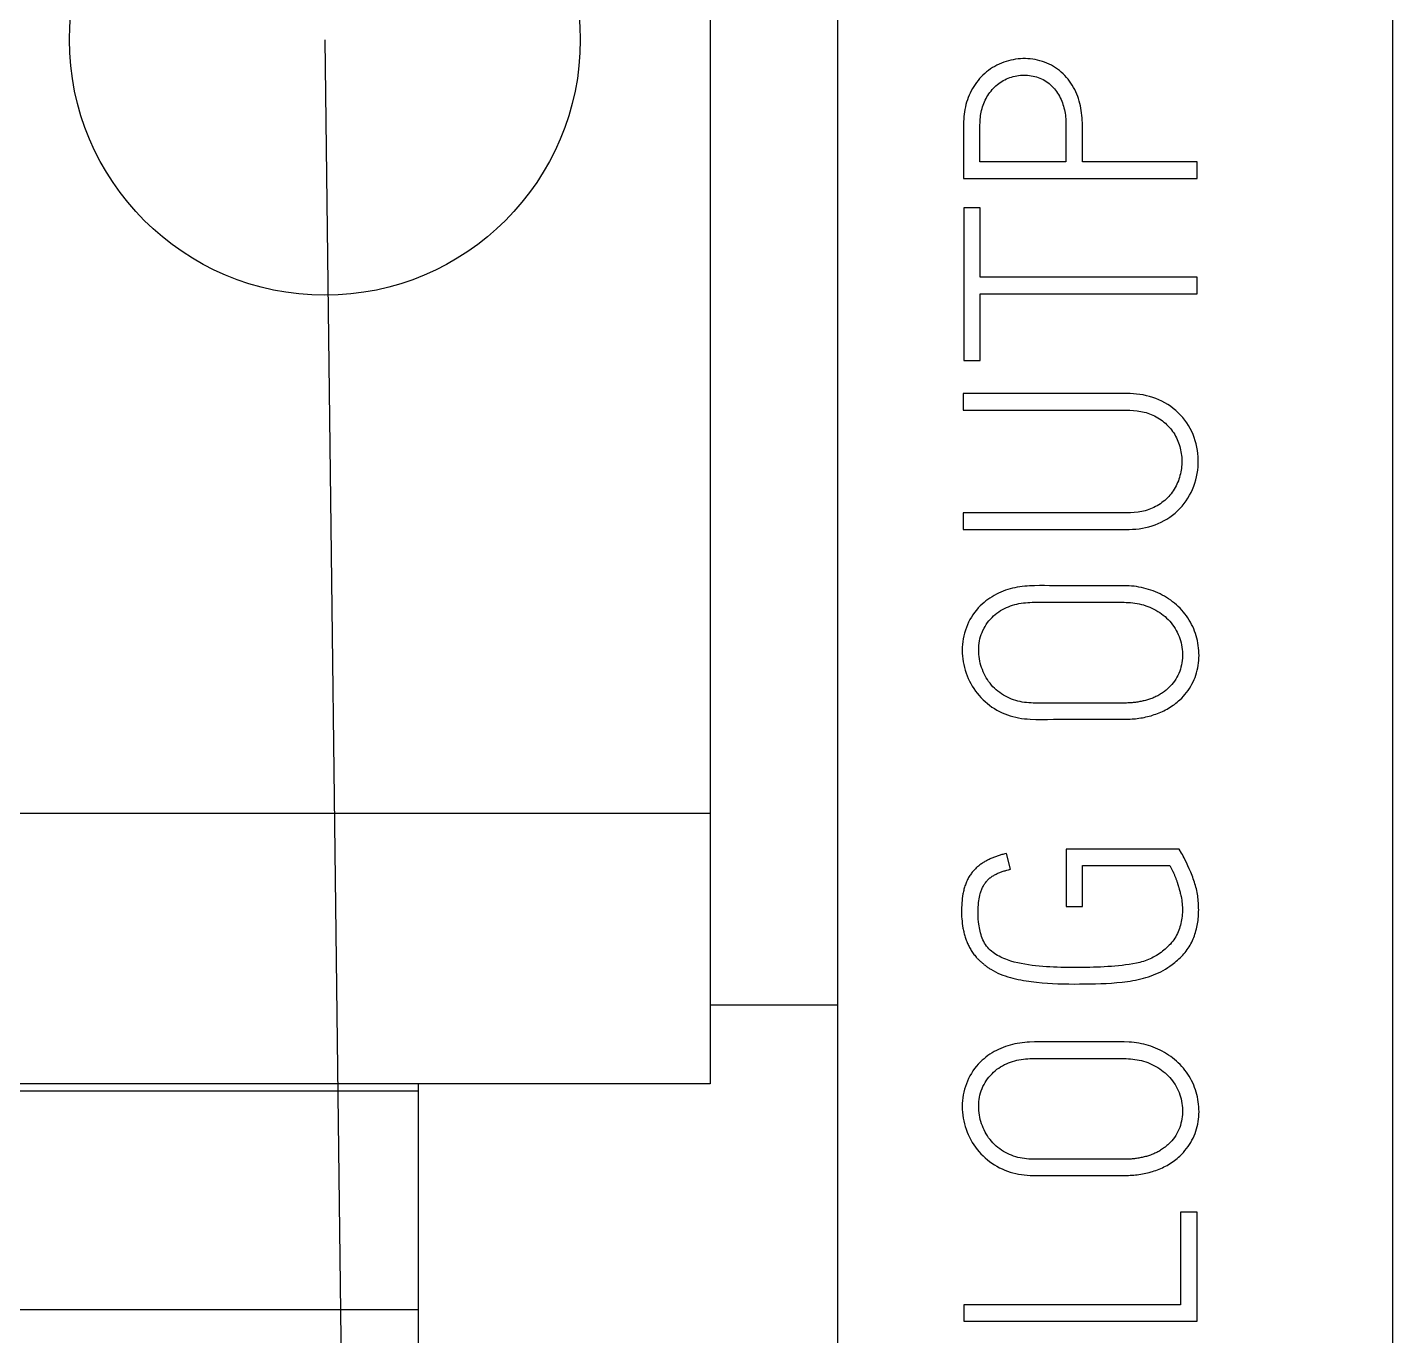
# Model space of a CAD drawing. Header units: inches. Extents: x 9000 to 22395, y 8106 to 17135.
# Drawn here: x 10475.11 to 10495.89, y 8321.06 to 8340.97 of the extents above; entities that cross this region are included whole.
import ezdxf

# ---------------------------------------------------------------- set-up
doc = ezdxf.new("R2010")
doc.units = ezdxf.units.IN
doc.header["$MEASUREMENT"] = 0
doc.layers.add('20000_FRONT_O', color=7, linetype='Continuous')
doc.layers.add('20500_FRONT_O_LABELING', color=7, linetype='Continuous')

msp = doc.modelspace()

# ---------------------------------------------------------------- linework, layer by layer
msp.add_line((10479.639, 8340.784), (10480.052, 8307.465))
at = {"layer": '20000_FRONT_O', "linetype": 'Continuous'}
for p, q in [((10495.891, 8298.787), (10495.891, 8372.755)), ((10485.504, 8355.322), (10485.504, 8324.898)), ((10487.448, 8298.104), (10487.448, 8351.649)), ((10485.504, 8329.009), (10420.45, 8329.009)), ((10487.448, 8326.094), (10485.504, 8326.094)), ((10481.061, 8324.787), (10416.006, 8324.787)), ((10485.504, 8324.898), (10420.45, 8324.898)), ((10481.061, 8324.898), (10481.061, 8293.793)), ((10481.061, 8321.455), (10416.006, 8321.455))]:
    msp.add_line(p, q, dxfattribs=at)
msp.add_circle((10479.639, 8340.784), 3.888, dxfattribs=at)
at = {"layer": '20500_FRONT_O_LABELING', "linetype": 'Continuous'}
for p, q in [((10489.61, 8338.925), (10489.61, 8339.491)), ((10491.168, 8338.925), (10491.168, 8339.483)), ((10489.359, 8339.2), (10489.359, 8338.673)), ((10490.917, 8339.254), (10490.917, 8338.925)), ((10490.917, 8338.925), (10489.61, 8338.925)), ((10492.914, 8338.925), (10491.168, 8338.925)), ((10492.914, 8338.673), (10492.914, 8338.925)), ((10489.359, 8338.673), (10492.914, 8338.673)), ((10489.364, 8338.224), (10489.364, 8335.902)), ((10489.615, 8338.224), (10489.364, 8338.224)), ((10489.615, 8337.169), (10489.615, 8338.224)), ((10492.914, 8337.169), (10489.615, 8337.169)), ((10492.914, 8336.917), (10492.914, 8337.169)), ((10489.615, 8335.902), (10489.615, 8336.917)), ((10489.615, 8336.917), (10492.914, 8336.917)), ((10489.364, 8335.902), (10489.615, 8335.902)), ((10489.354, 8335.399), (10489.354, 8335.148)), ((10491.646, 8335.399), (10489.354, 8335.399)), ((10489.354, 8333.584), (10489.354, 8333.333)), ((10491.619, 8333.584), (10489.354, 8333.584)), ((10490.736, 8332.224), (10491.735, 8332.224)), ((10491.79, 8330.69), (10490.49, 8330.69)), ((10490.816, 8330.444), (10491.79, 8330.444)), ((10490.074, 8328.161), (10490.015, 8328.402)), ((10490.922, 8328.466), (10490.922, 8327.594)), ((10492.642, 8328.466), (10490.922, 8328.466)), ((10492.677, 8328.407), (10492.642, 8328.466)), ((10491.168, 8327.594), (10491.168, 8328.22)), ((10491.168, 8328.22), (10492.499, 8328.22)), ((10490.922, 8327.594), (10491.168, 8327.594)), ((10490.736, 8325.282), (10491.735, 8325.282)), ((10491.79, 8323.748), (10490.49, 8323.748)), ((10490.816, 8323.502), (10491.79, 8323.502)), ((10492.663, 8322.945), (10492.663, 8321.534)), ((10492.914, 8322.945), (10492.663, 8322.945)), ((10492.914, 8321.283), (10492.914, 8322.945)), ((10489.364, 8321.534), (10489.364, 8321.283)), ((10492.663, 8321.534), (10489.364, 8321.534)), ((10489.364, 8321.283), (10492.914, 8321.283))]:
    msp.add_line(p, q, dxfattribs=at)
for points in [[(10491.168, 8339.483), (10491.168, 8339.521), (10491.166, 8339.558), (10491.164, 8339.595), (10491.161, 8339.633), (10491.157, 8339.67), (10491.152, 8339.707), (10491.146, 8339.743), (10491.138, 8339.78), (10491.13, 8339.816), (10491.12, 8339.852), (10491.109, 8339.888), (10491.097, 8339.923), (10491.083, 8339.958), (10491.068, 8339.992), (10491.052, 8340.026), (10491.034, 8340.059), (10491.015, 8340.091), (10490.994, 8340.123), (10490.973, 8340.153), (10490.95, 8340.183), (10490.926, 8340.211), (10490.901, 8340.238), (10490.875, 8340.265), (10490.847, 8340.29), (10490.819, 8340.314), (10490.79, 8340.336), (10490.759, 8340.358), (10490.728, 8340.378), (10490.696, 8340.396), (10490.662, 8340.413), (10490.629, 8340.428), (10490.594, 8340.442), (10490.559, 8340.455), (10490.523, 8340.465), (10490.487, 8340.475), (10490.45, 8340.482), (10490.413, 8340.488), (10490.376, 8340.493), (10490.338, 8340.496), (10490.301, 8340.497), (10490.263, 8340.497), (10490.226, 8340.496), (10490.189, 8340.492), (10490.152, 8340.488), (10490.115, 8340.481), (10490.078, 8340.473), (10490.042, 8340.464), (10490.006, 8340.453), (10489.971, 8340.441), (10489.936, 8340.428), (10489.901, 8340.413), (10489.868, 8340.396), (10489.835, 8340.379), (10489.802, 8340.36), (10489.771, 8340.34), (10489.74, 8340.318), (10489.711, 8340.295), (10489.682, 8340.271), (10489.655, 8340.246), (10489.629, 8340.22), (10489.604, 8340.192), (10489.58, 8340.163), (10489.557, 8340.134), (10489.535, 8340.103), (10489.514, 8340.072), (10489.495, 8340.04), (10489.477, 8340.007), (10489.46, 8339.973), (10489.445, 8339.939), (10489.431, 8339.904), (10489.418, 8339.869), (10489.406, 8339.833), (10489.396, 8339.797), (10489.387, 8339.761), (10489.38, 8339.724), (10489.374, 8339.688), (10489.369, 8339.651), (10489.365, 8339.614), (10489.362, 8339.576), (10489.36, 8339.539), (10489.359, 8339.501), (10489.358, 8339.426), (10489.358, 8339.351), (10489.359, 8339.275), (10489.359, 8339.2)], [(10489.61, 8339.491), (10489.611, 8339.519), (10489.612, 8339.547), (10489.614, 8339.574), (10489.616, 8339.602), (10489.619, 8339.629), (10489.624, 8339.656), (10489.629, 8339.683), (10489.634, 8339.71), (10489.641, 8339.737), (10489.649, 8339.763), (10489.658, 8339.789), (10489.668, 8339.814), (10489.678, 8339.84), (10489.69, 8339.864), (10489.703, 8339.889), (10489.716, 8339.913), (10489.731, 8339.936), (10489.746, 8339.959), (10489.762, 8339.982), (10489.778, 8340.004), (10489.796, 8340.025), (10489.814, 8340.045), (10489.833, 8340.064), (10489.853, 8340.083), (10489.874, 8340.101), (10489.896, 8340.118), (10489.918, 8340.134), (10489.941, 8340.149), (10489.964, 8340.163), (10489.989, 8340.175), (10490.013, 8340.187), (10490.039, 8340.198), (10490.064, 8340.208), (10490.09, 8340.216), (10490.117, 8340.224), (10490.144, 8340.23), (10490.171, 8340.235), (10490.198, 8340.24), (10490.225, 8340.243), (10490.253, 8340.245), (10490.28, 8340.246), (10490.308, 8340.245), (10490.335, 8340.244), (10490.363, 8340.241), (10490.39, 8340.237), (10490.417, 8340.232), (10490.444, 8340.226), (10490.47, 8340.219), (10490.496, 8340.21), (10490.522, 8340.2), (10490.547, 8340.189), (10490.572, 8340.177), (10490.596, 8340.164), (10490.619, 8340.149), (10490.642, 8340.133), (10490.663, 8340.116), (10490.684, 8340.098), (10490.704, 8340.079), (10490.723, 8340.06), (10490.742, 8340.039), (10490.759, 8340.018), (10490.776, 8339.995), (10490.791, 8339.973), (10490.805, 8339.949), (10490.819, 8339.925), (10490.832, 8339.901), (10490.843, 8339.876), (10490.854, 8339.851), (10490.864, 8339.825), (10490.873, 8339.799), (10490.881, 8339.773), (10490.888, 8339.746), (10490.895, 8339.719), (10490.9, 8339.692), (10490.905, 8339.665), (10490.909, 8339.638), (10490.912, 8339.61), (10490.914, 8339.583), (10490.916, 8339.556), (10490.917, 8339.528), (10490.918, 8339.473), (10490.918, 8339.418)], [(10490.918, 8339.418), (10490.917, 8339.309), (10490.917, 8339.254)], [(10489.354, 8333.333), (10491.678, 8333.333), (10491.779, 8333.333), (10491.88, 8333.333), (10491.93, 8333.335), (10491.98, 8333.338), (10492.031, 8333.343), (10492.081, 8333.351), (10492.13, 8333.36), (10492.179, 8333.372), (10492.228, 8333.387), (10492.275, 8333.403), (10492.322, 8333.422), (10492.368, 8333.443), (10492.413, 8333.466), (10492.456, 8333.491), (10492.498, 8333.519), (10492.539, 8333.549), (10492.578, 8333.58), (10492.616, 8333.614), (10492.651, 8333.65), (10492.685, 8333.687), (10492.717, 8333.726), (10492.747, 8333.766), (10492.774, 8333.808), (10492.8, 8333.852), (10492.824, 8333.896), (10492.845, 8333.942), (10492.864, 8333.989), (10492.881, 8334.036), (10492.895, 8334.085), (10492.907, 8334.134), (10492.917, 8334.184), (10492.925, 8334.234), (10492.93, 8334.284), (10492.933, 8334.335), (10492.933, 8334.385), (10492.931, 8334.435), (10492.927, 8334.486), (10492.92, 8334.536), (10492.911, 8334.585), (10492.9, 8334.634), (10492.886, 8334.683), (10492.871, 8334.731), (10492.852, 8334.778), (10492.832, 8334.824), (10492.809, 8334.868), (10492.784, 8334.912), (10492.757, 8334.954), (10492.728, 8334.995), (10492.696, 8335.035), (10492.662, 8335.073), (10492.627, 8335.109), (10492.59, 8335.143), (10492.551, 8335.175), (10492.51, 8335.206), (10492.468, 8335.234), (10492.425, 8335.26), (10492.38, 8335.284), (10492.334, 8335.305), (10492.288, 8335.324), (10492.24, 8335.341), (10492.192, 8335.356), (10492.143, 8335.368), (10492.094, 8335.379), (10492.044, 8335.387), (10491.994, 8335.393), (10491.945, 8335.397), (10491.895, 8335.399), (10491.845, 8335.4), (10491.646, 8335.399)], [(10489.354, 8335.148), (10491.608, 8335.148), (10491.72, 8335.148), (10491.833, 8335.147), (10491.89, 8335.146), (10491.946, 8335.143), (10492.001, 8335.138), (10492.029, 8335.134), (10492.057, 8335.129), (10492.084, 8335.124), (10492.111, 8335.118), (10492.138, 8335.111), (10492.165, 8335.102), (10492.191, 8335.093), (10492.217, 8335.083), (10492.243, 8335.071), (10492.268, 8335.059), (10492.293, 8335.046), (10492.318, 8335.032), (10492.341, 8335.017), (10492.365, 8335.001), (10492.387, 8334.985), (10492.409, 8334.967), (10492.431, 8334.949), (10492.451, 8334.93), (10492.471, 8334.91), (10492.49, 8334.89), (10492.508, 8334.869), (10492.526, 8334.847), (10492.542, 8334.824), (10492.558, 8334.801), (10492.573, 8334.777), (10492.587, 8334.753), (10492.599, 8334.728), (10492.611, 8334.702), (10492.622, 8334.677), (10492.633, 8334.65), (10492.642, 8334.623), (10492.65, 8334.596), (10492.657, 8334.569), (10492.664, 8334.542), (10492.669, 8334.514), (10492.674, 8334.486), (10492.677, 8334.458), (10492.68, 8334.43), (10492.681, 8334.402), (10492.682, 8334.374), (10492.682, 8334.346), (10492.681, 8334.318), (10492.679, 8334.29), (10492.676, 8334.262), (10492.672, 8334.234), (10492.667, 8334.207), (10492.661, 8334.179), (10492.654, 8334.152), (10492.647, 8334.125), (10492.638, 8334.098), (10492.629, 8334.072), (10492.618, 8334.046), (10492.607, 8334.02), (10492.594, 8333.995), (10492.581, 8333.97), (10492.567, 8333.945), (10492.552, 8333.922), (10492.536, 8333.898), (10492.519, 8333.876), (10492.501, 8333.854), (10492.482, 8333.833), (10492.463, 8333.813), (10492.442, 8333.794), (10492.421, 8333.775), (10492.4, 8333.757), (10492.378, 8333.74), (10492.355, 8333.724), (10492.331, 8333.709), (10492.307, 8333.694), (10492.282, 8333.68), (10492.257, 8333.668), (10492.232, 8333.656), (10492.206, 8333.645), (10492.179, 8333.635), (10492.152, 8333.626), (10492.125, 8333.618), (10492.098, 8333.611), (10492.071, 8333.605), (10492.043, 8333.6), (10492.015, 8333.596), (10491.959, 8333.59), (10491.903, 8333.587), (10491.846, 8333.585), (10491.733, 8333.584), (10491.619, 8333.584)], [(10491.576, 8332.476), (10490.743, 8332.476), (10490.667, 8332.476), (10490.592, 8332.477), (10490.516, 8332.477), (10490.44, 8332.476), (10490.365, 8332.474), (10490.327, 8332.471), (10490.29, 8332.468), (10490.252, 8332.464), (10490.215, 8332.459), (10490.178, 8332.453), (10490.141, 8332.446), (10490.105, 8332.438), (10490.069, 8332.428), (10490.033, 8332.417), (10489.997, 8332.406), (10489.962, 8332.392), (10489.927, 8332.378), (10489.893, 8332.363), (10489.859, 8332.346), (10489.826, 8332.328), (10489.793, 8332.309), (10489.762, 8332.289), (10489.731, 8332.268), (10489.701, 8332.245), (10489.671, 8332.221), (10489.643, 8332.196), (10489.615, 8332.17)], [(10492.652, 8330.74), (10492.68, 8330.767), (10492.706, 8330.795), (10492.73, 8330.823), (10492.754, 8330.853), (10492.776, 8330.883), (10492.798, 8330.914), (10492.817, 8330.946), (10492.836, 8330.979), (10492.853, 8331.013), (10492.869, 8331.047), (10492.883, 8331.081), (10492.896, 8331.117), (10492.907, 8331.153), (10492.917, 8331.189), (10492.925, 8331.226), (10492.932, 8331.263), (10492.937, 8331.301), (10492.941, 8331.339), (10492.943, 8331.377), (10492.944, 8331.414), (10492.943, 8331.452), (10492.941, 8331.49), (10492.938, 8331.528), (10492.933, 8331.565), (10492.927, 8331.602), (10492.919, 8331.64), (10492.911, 8331.676), (10492.901, 8331.713), (10492.889, 8331.749), (10492.877, 8331.784), (10492.863, 8331.82), (10492.848, 8331.854), (10492.831, 8331.888), (10492.814, 8331.921), (10492.794, 8331.954), (10492.774, 8331.986), (10492.752, 8332.017), (10492.73, 8332.047), (10492.706, 8332.076), (10492.681, 8332.105), (10492.655, 8332.132), (10492.628, 8332.159), (10492.6, 8332.184), (10492.572, 8332.209), (10492.542, 8332.232), (10492.512, 8332.255), (10492.481, 8332.276), (10492.449, 8332.297), (10492.416, 8332.316), (10492.383, 8332.334), (10492.35, 8332.351), (10492.316, 8332.367), (10492.281, 8332.382), (10492.246, 8332.396), (10492.211, 8332.409), (10492.175, 8332.421), (10492.139, 8332.431), (10492.103, 8332.441), (10492.066, 8332.449), (10492.029, 8332.456), (10491.991, 8332.462), (10491.954, 8332.467), (10491.916, 8332.471), (10491.878, 8332.473), (10491.803, 8332.476), (10491.727, 8332.476), (10491.651, 8332.476), (10491.576, 8332.476)], [(10489.615, 8332.17), (10489.584, 8332.138), (10489.555, 8332.105), (10489.528, 8332.07), (10489.502, 8332.035), (10489.479, 8331.998), (10489.457, 8331.96), (10489.437, 8331.921), (10489.419, 8331.881), (10489.403, 8331.84), (10489.388, 8331.798), (10489.376, 8331.756), (10489.365, 8331.714), (10489.356, 8331.67), (10489.349, 8331.627), (10489.344, 8331.583), (10489.341, 8331.539), (10489.34, 8331.495), (10489.341, 8331.45), (10489.344, 8331.406), (10489.348, 8331.362), (10489.355, 8331.318), (10489.363, 8331.275), (10489.374, 8331.232), (10489.386, 8331.189), (10489.399, 8331.147), (10489.415, 8331.105), (10489.432, 8331.065), (10489.45, 8331.025), (10489.471, 8330.986), (10489.492, 8330.948), (10489.516, 8330.91), (10489.541, 8330.874), (10489.567, 8330.839), (10489.595, 8330.806), (10489.625, 8330.773), (10489.656, 8330.742), (10489.688, 8330.712), (10489.722, 8330.683), (10489.756, 8330.656), (10489.792, 8330.63), (10489.829, 8330.606), (10489.867, 8330.583), (10489.906, 8330.563), (10489.946, 8330.543), (10489.986, 8330.526), (10490.027, 8330.51), (10490.069, 8330.496), (10490.111, 8330.484), (10490.154, 8330.474), (10490.197, 8330.465), (10490.241, 8330.457), (10490.285, 8330.452), (10490.329, 8330.448), (10490.373, 8330.445), (10490.461, 8330.442), (10490.55, 8330.442), (10490.639, 8330.442), (10490.727, 8330.443), (10490.816, 8330.444)], [(10489.793, 8331.992), (10489.817, 8332.016), (10489.842, 8332.039), (10489.868, 8332.059), (10489.895, 8332.079), (10489.923, 8332.097), (10489.952, 8332.114), (10489.981, 8332.13), (10490.012, 8332.144), (10490.042, 8332.157), (10490.074, 8332.169), (10490.106, 8332.18), (10490.138, 8332.189), (10490.17, 8332.197), (10490.203, 8332.204), (10490.237, 8332.21), (10490.27, 8332.214), (10490.303, 8332.218), (10490.336, 8332.221), (10490.369, 8332.223), (10490.403, 8332.225), (10490.469, 8332.226), (10490.536, 8332.226)], [(10490.536, 8332.226), (10490.669, 8332.225), (10490.736, 8332.224)], [(10491.735, 8332.224), (10491.802, 8332.224), (10491.835, 8332.223), (10491.868, 8332.222), (10491.901, 8332.219), (10491.934, 8332.216), (10491.968, 8332.212), (10492.001, 8332.206), (10492.034, 8332.2), (10492.067, 8332.192), (10492.1, 8332.183), (10492.132, 8332.172), (10492.164, 8332.161), (10492.196, 8332.148), (10492.227, 8332.134), (10492.257, 8332.119), (10492.287, 8332.103), (10492.316, 8332.086), (10492.345, 8332.068), (10492.373, 8332.048), (10492.4, 8332.028), (10492.426, 8332.006), (10492.451, 8331.984), (10492.476, 8331.96), (10492.499, 8331.936), (10492.521, 8331.91), (10492.542, 8331.883), (10492.562, 8331.855), (10492.58, 8331.827), (10492.597, 8331.797), (10492.613, 8331.767), (10492.627, 8331.736), (10492.64, 8331.705), (10492.651, 8331.673), (10492.661, 8331.641), (10492.67, 8331.608), (10492.677, 8331.575), (10492.683, 8331.542), (10492.687, 8331.508), (10492.69, 8331.474), (10492.692, 8331.44), (10492.692, 8331.406), (10492.691, 8331.372), (10492.688, 8331.338), (10492.683, 8331.304), (10492.677, 8331.271), (10492.669, 8331.238), (10492.66, 8331.206), (10492.649, 8331.174), (10492.636, 8331.142), (10492.622, 8331.112), (10492.606, 8331.082), (10492.589, 8331.053), (10492.57, 8331.025), (10492.55, 8330.997), (10492.528, 8330.971), (10492.505, 8330.946), (10492.481, 8330.922)], [(10490.49, 8330.69), (10490.421, 8330.691), (10490.387, 8330.692), (10490.353, 8330.694), (10490.319, 8330.697), (10490.285, 8330.701), (10490.252, 8330.706), (10490.219, 8330.712), (10490.186, 8330.72), (10490.153, 8330.729), (10490.121, 8330.739), (10490.089, 8330.751), (10490.058, 8330.764), (10490.027, 8330.778), (10489.997, 8330.794), (10489.967, 8330.811), (10489.938, 8330.829), (10489.91, 8330.849), (10489.883, 8330.87), (10489.857, 8330.892), (10489.832, 8330.915), (10489.807, 8330.939), (10489.785, 8330.965), (10489.763, 8330.991), (10489.742, 8331.019), (10489.723, 8331.047), (10489.705, 8331.076), (10489.688, 8331.105), (10489.673, 8331.136), (10489.659, 8331.167), (10489.646, 8331.199), (10489.635, 8331.231), (10489.624, 8331.263), (10489.615, 8331.296), (10489.608, 8331.329), (10489.602, 8331.363), (10489.597, 8331.397), (10489.593, 8331.43), (10489.591, 8331.464), (10489.591, 8331.499), (10489.592, 8331.533), (10489.594, 8331.567), (10489.598, 8331.601), (10489.603, 8331.635), (10489.61, 8331.668), (10489.619, 8331.701), (10489.63, 8331.734), (10489.642, 8331.766), (10489.655, 8331.797), (10489.671, 8331.828), (10489.688, 8331.857), (10489.706, 8331.886), (10489.726, 8331.914), (10489.747, 8331.941), (10489.769, 8331.967), (10489.793, 8331.992)], [(10492.481, 8330.922), (10492.468, 8330.91), (10492.455, 8330.899), (10492.442, 8330.888), (10492.429, 8330.877), (10492.416, 8330.867), (10492.402, 8330.857), (10492.388, 8330.847), (10492.374, 8330.838), (10492.359, 8330.829), (10492.345, 8330.82), (10492.33, 8330.811), (10492.315, 8330.803), (10492.3, 8330.796), (10492.285, 8330.788), (10492.27, 8330.781), (10492.254, 8330.774), (10492.239, 8330.767), (10492.223, 8330.761), (10492.207, 8330.755), (10492.191, 8330.75), (10492.175, 8330.744), (10492.159, 8330.739), (10492.143, 8330.735), (10492.127, 8330.73), (10492.11, 8330.726), (10492.094, 8330.722), (10492.077, 8330.718), (10492.061, 8330.715), (10492.044, 8330.712), (10492.027, 8330.709), (10492.011, 8330.706), (10491.994, 8330.704), (10491.977, 8330.701), (10491.96, 8330.699), (10491.943, 8330.698), (10491.926, 8330.696), (10491.909, 8330.695), (10491.892, 8330.693), (10491.875, 8330.692), (10491.858, 8330.692), (10491.841, 8330.691), (10491.824, 8330.691), (10491.807, 8330.69), (10491.79, 8330.69)], [(10491.79, 8330.444), (10491.817, 8330.444), (10491.844, 8330.445), (10491.87, 8330.446), (10491.897, 8330.447), (10491.924, 8330.449), (10491.95, 8330.451), (10491.977, 8330.453), (10492.004, 8330.457), (10492.03, 8330.46), (10492.057, 8330.464), (10492.083, 8330.468), (10492.109, 8330.473), (10492.135, 8330.479), (10492.161, 8330.485), (10492.187, 8330.491), (10492.213, 8330.498), (10492.238, 8330.506), (10492.263, 8330.514), (10492.288, 8330.522), (10492.313, 8330.531), (10492.338, 8330.541), (10492.362, 8330.551), (10492.386, 8330.562), (10492.41, 8330.574), (10492.434, 8330.586), (10492.458, 8330.599), (10492.481, 8330.612), (10492.504, 8330.626), (10492.526, 8330.641), (10492.548, 8330.656), (10492.57, 8330.671), (10492.591, 8330.688), (10492.612, 8330.705), (10492.633, 8330.722), (10492.652, 8330.74)], [(10490.015, 8328.402), (10489.986, 8328.395), (10489.957, 8328.388), (10489.943, 8328.384), (10489.929, 8328.38), (10489.915, 8328.376), (10489.901, 8328.371), (10489.886, 8328.367), (10489.872, 8328.362), (10489.859, 8328.357), (10489.845, 8328.352), (10489.831, 8328.347), (10489.817, 8328.342), (10489.803, 8328.336), (10489.79, 8328.331), (10489.776, 8328.325), (10489.763, 8328.319), (10489.749, 8328.312), (10489.736, 8328.306), (10489.723, 8328.299), (10489.71, 8328.292), (10489.697, 8328.285), (10489.684, 8328.278), (10489.671, 8328.27), (10489.658, 8328.262), (10489.646, 8328.254), (10489.633, 8328.246), (10489.621, 8328.237), (10489.609, 8328.228), (10489.597, 8328.219), (10489.586, 8328.21), (10489.574, 8328.2), (10489.563, 8328.191), (10489.552, 8328.181), (10489.542, 8328.17), (10489.531, 8328.16), (10489.521, 8328.149), (10489.511, 8328.138), (10489.501, 8328.127), (10489.492, 8328.115), (10489.483, 8328.104), (10489.474, 8328.092), (10489.465, 8328.079)], [(10492.534, 8326.711), (10492.556, 8326.728), (10492.577, 8326.745), (10492.598, 8326.762), (10492.618, 8326.78), (10492.638, 8326.798), (10492.658, 8326.816), (10492.677, 8326.836), (10492.695, 8326.855), (10492.713, 8326.875), (10492.731, 8326.896), (10492.747, 8326.917), (10492.763, 8326.938), (10492.779, 8326.96), (10492.793, 8326.982), (10492.807, 8327.005), (10492.82, 8327.028), (10492.832, 8327.052), (10492.843, 8327.076), (10492.854, 8327.101), (10492.864, 8327.125), (10492.873, 8327.15), (10492.882, 8327.176), (10492.89, 8327.201), (10492.897, 8327.227), (10492.904, 8327.253), (10492.91, 8327.279), (10492.916, 8327.305), (10492.921, 8327.331), (10492.925, 8327.358), (10492.929, 8327.384), (10492.932, 8327.411), (10492.934, 8327.437), (10492.936, 8327.464), (10492.938, 8327.491), (10492.938, 8327.517), (10492.939, 8327.544), (10492.938, 8327.571), (10492.937, 8327.598), (10492.936, 8327.624), (10492.935, 8327.651), (10492.932, 8327.677), (10492.93, 8327.704), (10492.926, 8327.731), (10492.923, 8327.757), (10492.919, 8327.783), (10492.914, 8327.81), (10492.908, 8327.836), (10492.903, 8327.862), (10492.896, 8327.888), (10492.889, 8327.914), (10492.882, 8327.94), (10492.874, 8327.965), (10492.865, 8327.991), (10492.856, 8328.016), (10492.847, 8328.041), (10492.837, 8328.066), (10492.817, 8328.116), (10492.795, 8328.166), (10492.774, 8328.215), (10492.751, 8328.264), (10492.728, 8328.312), (10492.716, 8328.336), (10492.703, 8328.36), (10492.69, 8328.384), (10492.677, 8328.407)], [(10489.613, 8327.791), (10489.617, 8327.805), (10489.622, 8327.819), (10489.627, 8327.832), (10489.632, 8327.845), (10489.638, 8327.859), (10489.643, 8327.872), (10489.65, 8327.884), (10489.656, 8327.897), (10489.663, 8327.909), (10489.67, 8327.922), (10489.678, 8327.934), (10489.686, 8327.945), (10489.694, 8327.957), (10489.703, 8327.968), (10489.712, 8327.979), (10489.721, 8327.989), (10489.726, 8327.995), (10489.731, 8328), (10489.736, 8328.005), (10489.741, 8328.01), (10489.746, 8328.015), (10489.751, 8328.019), (10489.756, 8328.024), (10489.762, 8328.029), (10489.767, 8328.033), (10489.773, 8328.037), (10489.779, 8328.042), (10489.784, 8328.046), (10489.796, 8328.054), (10489.808, 8328.062), (10489.82, 8328.069), (10489.833, 8328.076), (10489.845, 8328.083), (10489.858, 8328.089), (10489.87, 8328.095), (10489.883, 8328.101), (10489.896, 8328.107), (10489.91, 8328.112), (10489.923, 8328.117), (10489.936, 8328.122), (10489.95, 8328.127), (10489.964, 8328.131), (10489.977, 8328.135), (10489.991, 8328.139), (10490.005, 8328.143), (10490.019, 8328.147), (10490.046, 8328.154), (10490.074, 8328.161)], [(10492.499, 8328.22), (10492.505, 8328.21), (10492.51, 8328.2), (10492.515, 8328.19), (10492.52, 8328.18), (10492.525, 8328.17), (10492.53, 8328.16), (10492.535, 8328.15), (10492.54, 8328.14), (10492.545, 8328.13)], [(10492.545, 8328.13), (10492.554, 8328.109), (10492.559, 8328.099), (10492.563, 8328.089), (10492.568, 8328.079), (10492.572, 8328.068), (10492.576, 8328.058), (10492.581, 8328.047), (10492.585, 8328.037), (10492.589, 8328.026), (10492.592, 8328.016), (10492.596, 8328.005), (10492.6, 8327.995), (10492.604, 8327.984), (10492.607, 8327.973), (10492.611, 8327.963), (10492.614, 8327.952), (10492.618, 8327.941)], [(10489.465, 8328.079), (10489.455, 8328.065), (10489.446, 8328.05), (10489.437, 8328.035), (10489.428, 8328.019), (10489.42, 8328.004), (10489.413, 8327.988), (10489.406, 8327.972), (10489.399, 8327.956), (10489.392, 8327.94), (10489.387, 8327.923), (10489.381, 8327.907), (10489.376, 8327.89), (10489.371, 8327.874), (10489.366, 8327.857), (10489.362, 8327.84), (10489.358, 8327.823), (10489.355, 8327.805), (10489.351, 8327.788), (10489.346, 8327.754), (10489.341, 8327.719), (10489.337, 8327.684), (10489.334, 8327.65), (10489.332, 8327.615), (10489.33, 8327.58), (10489.329, 8327.545), (10489.329, 8327.51), (10489.33, 8327.475), (10489.331, 8327.44), (10489.334, 8327.405), (10489.337, 8327.37), (10489.34, 8327.335), (10489.345, 8327.3), (10489.351, 8327.266), (10489.355, 8327.248), (10489.358, 8327.231), (10489.362, 8327.214), (10489.366, 8327.197), (10489.37, 8327.18), (10489.375, 8327.163), (10489.38, 8327.146), (10489.385, 8327.129), (10489.39, 8327.113), (10489.396, 8327.096), (10489.402, 8327.08), (10489.408, 8327.064), (10489.415, 8327.048), (10489.422, 8327.032), (10489.429, 8327.016), (10489.436, 8327), (10489.444, 8326.984), (10489.452, 8326.969), (10489.461, 8326.954), (10489.469, 8326.939), (10489.478, 8326.924), (10489.488, 8326.909), (10489.498, 8326.894), (10489.508, 8326.88), (10489.518, 8326.866), (10489.529, 8326.852), (10489.54, 8326.838), (10489.551, 8326.825)], [(10492.618, 8327.941), (10492.62, 8327.933), (10492.623, 8327.925), (10492.626, 8327.917), (10492.628, 8327.909), (10492.63, 8327.901), (10492.633, 8327.893), (10492.635, 8327.885), (10492.638, 8327.877), (10492.64, 8327.869), (10492.642, 8327.861), (10492.646, 8327.845), (10492.651, 8327.829), (10492.655, 8327.812), (10492.659, 8327.796), (10492.662, 8327.78), (10492.666, 8327.763), (10492.67, 8327.747)], [(10492.67, 8327.747), (10492.675, 8327.72), (10492.68, 8327.693), (10492.683, 8327.665), (10492.687, 8327.638), (10492.689, 8327.611), (10492.69, 8327.583), (10492.691, 8327.556), (10492.691, 8327.528), (10492.69, 8327.501), (10492.689, 8327.473), (10492.686, 8327.446), (10492.683, 8327.419), (10492.679, 8327.392), (10492.674, 8327.365), (10492.668, 8327.338), (10492.661, 8327.312), (10492.654, 8327.286), (10492.645, 8327.26), (10492.636, 8327.234), (10492.626, 8327.208), (10492.614, 8327.183), (10492.602, 8327.158), (10492.589, 8327.134), (10492.575, 8327.111), (10492.559, 8327.088), (10492.543, 8327.066), (10492.526, 8327.045), (10492.509, 8327.024), (10492.49, 8327.004), (10492.471, 8326.984), (10492.451, 8326.966), (10492.43, 8326.947), (10492.409, 8326.93), (10492.387, 8326.913), (10492.365, 8326.896), (10492.343, 8326.881), (10492.32, 8326.865), (10492.296, 8326.851), (10492.248, 8326.823), (10492.224, 8326.81), (10492.2, 8326.798), (10492.175, 8326.787), (10492.149, 8326.776), (10492.123, 8326.767), (10492.097, 8326.759), (10492.07, 8326.751), (10492.044, 8326.744), (10491.99, 8326.732), (10491.936, 8326.722), (10491.882, 8326.713), (10491.827, 8326.705), (10491.773, 8326.699), (10491.718, 8326.693), (10491.664, 8326.688), (10491.609, 8326.683), (10491.554, 8326.68), (10491.5, 8326.676), (10491.445, 8326.674), (10491.39, 8326.672), (10491.335, 8326.67), (10491.28, 8326.669), (10491.225, 8326.668), (10491.17, 8326.667), (10491.115, 8326.667), (10491.06, 8326.667), (10491.005, 8326.667), (10490.95, 8326.667), (10490.895, 8326.668), (10490.84, 8326.669), (10490.785, 8326.671), (10490.73, 8326.673), (10490.675, 8326.676), (10490.621, 8326.679), (10490.566, 8326.683), (10490.511, 8326.688), (10490.457, 8326.693), (10490.402, 8326.699), (10490.347, 8326.707), (10490.293, 8326.715), (10490.239, 8326.725), (10490.185, 8326.736), (10490.131, 8326.749), (10490.079, 8326.764), (10490.027, 8326.782), (10490.001, 8326.792), (10489.975, 8326.802), (10489.95, 8326.813), (10489.925, 8326.825), (10489.9, 8326.837), (10489.876, 8326.851), (10489.853, 8326.865), (10489.83, 8326.88), (10489.808, 8326.897), (10489.786, 8326.914), (10489.766, 8326.932), (10489.746, 8326.951), (10489.728, 8326.972), (10489.71, 8326.993), (10489.695, 8327.016), (10489.68, 8327.039), (10489.667, 8327.063), (10489.655, 8327.088), (10489.645, 8327.113), (10489.635, 8327.139), (10489.627, 8327.165), (10489.619, 8327.192), (10489.612, 8327.219), (10489.606, 8327.245), (10489.601, 8327.272), (10489.597, 8327.3), (10489.589, 8327.354), (10489.584, 8327.409), (10489.582, 8327.464), (10489.581, 8327.519), (10489.582, 8327.574), (10489.585, 8327.629), (10489.587, 8327.656), (10489.59, 8327.683), (10489.595, 8327.711), (10489.6, 8327.738), (10489.606, 8327.764), (10489.613, 8327.791)], [(10489.551, 8326.825), (10489.56, 8326.815), (10489.569, 8326.806), (10489.578, 8326.796), (10489.588, 8326.787), (10489.597, 8326.778), (10489.607, 8326.768), (10489.616, 8326.759), (10489.626, 8326.751), (10489.636, 8326.742), (10489.646, 8326.733), (10489.656, 8326.725), (10489.666, 8326.716), (10489.676, 8326.708), (10489.687, 8326.7), (10489.697, 8326.692), (10489.708, 8326.684), (10489.718, 8326.677), (10489.729, 8326.669), (10489.74, 8326.662), (10489.751, 8326.654), (10489.762, 8326.647), (10489.773, 8326.64)], [(10489.773, 8326.64), (10489.809, 8326.619), (10489.845, 8326.6), (10489.882, 8326.582), (10489.919, 8326.566), (10489.957, 8326.552), (10489.995, 8326.538), (10490.033, 8326.526), (10490.072, 8326.515), (10490.111, 8326.504), (10490.151, 8326.494), (10490.19, 8326.486), (10490.23, 8326.477), (10490.27, 8326.47), (10490.311, 8326.463), (10490.351, 8326.457), (10490.391, 8326.451), (10490.472, 8326.441), (10490.554, 8326.434), (10490.635, 8326.427), (10490.716, 8326.423), (10490.797, 8326.419), (10490.879, 8326.417), (10490.96, 8326.416), (10491.042, 8326.415), (10491.123, 8326.416), (10491.205, 8326.416), (10491.286, 8326.417), (10491.368, 8326.419), (10491.449, 8326.421), (10491.531, 8326.425), (10491.612, 8326.43), (10491.694, 8326.436), (10491.775, 8326.444), (10491.815, 8326.449), (10491.856, 8326.454), (10491.896, 8326.46), (10491.936, 8326.467), (10491.977, 8326.475), (10492.017, 8326.483), (10492.056, 8326.492), (10492.096, 8326.503), (10492.135, 8326.514), (10492.174, 8326.526), (10492.213, 8326.539), (10492.251, 8326.554), (10492.288, 8326.569), (10492.325, 8326.585), (10492.362, 8326.603), (10492.398, 8326.622), (10492.433, 8326.643), (10492.467, 8326.664), (10492.501, 8326.687), (10492.534, 8326.711)], [(10491.576, 8325.533), (10490.743, 8325.533), (10490.667, 8325.534), (10490.592, 8325.534), (10490.516, 8325.535), (10490.44, 8325.534), (10490.365, 8325.531), (10490.327, 8325.529), (10490.29, 8325.526), (10490.252, 8325.522), (10490.215, 8325.517), (10490.178, 8325.511), (10490.141, 8325.504), (10490.105, 8325.496), (10490.069, 8325.486), (10490.033, 8325.475), (10489.997, 8325.463), (10489.962, 8325.45), (10489.927, 8325.436), (10489.893, 8325.421), (10489.859, 8325.404), (10489.826, 8325.386), (10489.793, 8325.367), (10489.762, 8325.347), (10489.731, 8325.325), (10489.701, 8325.303), (10489.671, 8325.279), (10489.643, 8325.254), (10489.615, 8325.228)], [(10492.652, 8323.798), (10492.68, 8323.825), (10492.706, 8323.852), (10492.73, 8323.881), (10492.754, 8323.91), (10492.776, 8323.941), (10492.798, 8323.972), (10492.817, 8324.004), (10492.836, 8324.037), (10492.853, 8324.07), (10492.869, 8324.104), (10492.883, 8324.139), (10492.896, 8324.175), (10492.907, 8324.21), (10492.917, 8324.247), (10492.925, 8324.284), (10492.932, 8324.321), (10492.937, 8324.359), (10492.941, 8324.396), (10492.943, 8324.434), (10492.944, 8324.472), (10492.943, 8324.51), (10492.941, 8324.548), (10492.938, 8324.585), (10492.933, 8324.623), (10492.927, 8324.66), (10492.919, 8324.697), (10492.911, 8324.734), (10492.901, 8324.77), (10492.889, 8324.807), (10492.877, 8324.842), (10492.863, 8324.877), (10492.848, 8324.912), (10492.831, 8324.946), (10492.814, 8324.979), (10492.794, 8325.012), (10492.774, 8325.043), (10492.753, 8325.074), (10492.73, 8325.105), (10492.706, 8325.134), (10492.681, 8325.162), (10492.655, 8325.19), (10492.628, 8325.216), (10492.6, 8325.242), (10492.572, 8325.267), (10492.542, 8325.29), (10492.512, 8325.313), (10492.481, 8325.334), (10492.449, 8325.354), (10492.416, 8325.374), (10492.383, 8325.392), (10492.35, 8325.409), (10492.316, 8325.425), (10492.281, 8325.44), (10492.246, 8325.454), (10492.211, 8325.467), (10492.175, 8325.478), (10492.139, 8325.489), (10492.103, 8325.498), (10492.066, 8325.507), (10492.029, 8325.514), (10491.991, 8325.52), (10491.954, 8325.525), (10491.916, 8325.528), (10491.878, 8325.531), (10491.803, 8325.534), (10491.727, 8325.534), (10491.651, 8325.534), (10491.576, 8325.533)], [(10489.615, 8325.228), (10489.584, 8325.196), (10489.555, 8325.163), (10489.528, 8325.128), (10489.502, 8325.092), (10489.479, 8325.055), (10489.457, 8325.017), (10489.437, 8324.978), (10489.419, 8324.938), (10489.403, 8324.898), (10489.388, 8324.856), (10489.376, 8324.814), (10489.365, 8324.771), (10489.356, 8324.728), (10489.349, 8324.685), (10489.344, 8324.641), (10489.341, 8324.597), (10489.34, 8324.553), (10489.341, 8324.508), (10489.344, 8324.464), (10489.348, 8324.42), (10489.355, 8324.376), (10489.363, 8324.333), (10489.374, 8324.289), (10489.385, 8324.247), (10489.399, 8324.205), (10489.415, 8324.163), (10489.432, 8324.123), (10489.45, 8324.083), (10489.471, 8324.044), (10489.492, 8324.005), (10489.516, 8323.968), (10489.541, 8323.932), (10489.567, 8323.897), (10489.595, 8323.863), (10489.625, 8323.831), (10489.656, 8323.799), (10489.688, 8323.77), (10489.722, 8323.741), (10489.756, 8323.714), (10489.792, 8323.688), (10489.829, 8323.664), (10489.867, 8323.641), (10489.906, 8323.62), (10489.946, 8323.601), (10489.986, 8323.584), (10490.027, 8323.568), (10490.069, 8323.554), (10490.111, 8323.542), (10490.154, 8323.531), (10490.197, 8323.523), (10490.241, 8323.515), (10490.284, 8323.51), (10490.329, 8323.506), (10490.373, 8323.503), (10490.461, 8323.5), (10490.55, 8323.5), (10490.639, 8323.5), (10490.727, 8323.501), (10490.816, 8323.502)], [(10489.793, 8325.05), (10489.817, 8325.074), (10489.842, 8325.096), (10489.868, 8325.117), (10489.895, 8325.137), (10489.923, 8325.155), (10489.952, 8325.172), (10489.981, 8325.188), (10490.012, 8325.202), (10490.042, 8325.215), (10490.074, 8325.227), (10490.106, 8325.237), (10490.138, 8325.247), (10490.171, 8325.255), (10490.203, 8325.262), (10490.237, 8325.268), (10490.27, 8325.272), (10490.303, 8325.276), (10490.336, 8325.279), (10490.37, 8325.281), (10490.403, 8325.283), (10490.469, 8325.284), (10490.536, 8325.284)], [(10490.536, 8325.284), (10490.669, 8325.282), (10490.736, 8325.282)], [(10491.735, 8325.282), (10491.802, 8325.282), (10491.835, 8325.281), (10491.868, 8325.279), (10491.902, 8325.277), (10491.935, 8325.274), (10491.968, 8325.269), (10492.001, 8325.264), (10492.034, 8325.257), (10492.067, 8325.249), (10492.1, 8325.24), (10492.132, 8325.23), (10492.164, 8325.219), (10492.196, 8325.206), (10492.227, 8325.192), (10492.257, 8325.177), (10492.287, 8325.161), (10492.316, 8325.144), (10492.345, 8325.125), (10492.373, 8325.106), (10492.4, 8325.085), (10492.426, 8325.064), (10492.451, 8325.041), (10492.476, 8325.018), (10492.499, 8324.993), (10492.521, 8324.967), (10492.542, 8324.941), (10492.562, 8324.913), (10492.58, 8324.884), (10492.597, 8324.855), (10492.613, 8324.825), (10492.627, 8324.794), (10492.64, 8324.763), (10492.651, 8324.731), (10492.661, 8324.699), (10492.67, 8324.666), (10492.677, 8324.633), (10492.683, 8324.599), (10492.687, 8324.566), (10492.69, 8324.532), (10492.692, 8324.498), (10492.692, 8324.464), (10492.691, 8324.43), (10492.688, 8324.396), (10492.683, 8324.362), (10492.677, 8324.329), (10492.669, 8324.296), (10492.66, 8324.263), (10492.649, 8324.231), (10492.636, 8324.2), (10492.622, 8324.169), (10492.606, 8324.14), (10492.589, 8324.111), (10492.57, 8324.082), (10492.55, 8324.055), (10492.528, 8324.029), (10492.505, 8324.004), (10492.481, 8323.98)], [(10490.49, 8323.748), (10490.421, 8323.749), (10490.387, 8323.75), (10490.353, 8323.752), (10490.319, 8323.755), (10490.285, 8323.759), (10490.252, 8323.764), (10490.219, 8323.77), (10490.186, 8323.777), (10490.153, 8323.787), (10490.121, 8323.797), (10490.089, 8323.809), (10490.058, 8323.822), (10490.027, 8323.836), (10489.997, 8323.852), (10489.967, 8323.869), (10489.938, 8323.887), (10489.91, 8323.907), (10489.883, 8323.928), (10489.857, 8323.95), (10489.832, 8323.973), (10489.807, 8323.997), (10489.784, 8324.023), (10489.763, 8324.049), (10489.742, 8324.076), (10489.723, 8324.105), (10489.705, 8324.134), (10489.688, 8324.163), (10489.673, 8324.194), (10489.659, 8324.225), (10489.646, 8324.256), (10489.635, 8324.289), (10489.624, 8324.321), (10489.615, 8324.354), (10489.608, 8324.387), (10489.602, 8324.421), (10489.597, 8324.454), (10489.593, 8324.488), (10489.591, 8324.522), (10489.591, 8324.556), (10489.592, 8324.591), (10489.594, 8324.625), (10489.598, 8324.659), (10489.603, 8324.692), (10489.61, 8324.726), (10489.619, 8324.759), (10489.63, 8324.792), (10489.642, 8324.824), (10489.655, 8324.855), (10489.671, 8324.885), (10489.688, 8324.915), (10489.706, 8324.944), (10489.726, 8324.972), (10489.747, 8324.999), (10489.769, 8325.025), (10489.793, 8325.05)], [(10492.481, 8323.98), (10492.468, 8323.968), (10492.455, 8323.957), (10492.442, 8323.946), (10492.429, 8323.935), (10492.416, 8323.925), (10492.402, 8323.915), (10492.388, 8323.905), (10492.374, 8323.896), (10492.359, 8323.886), (10492.345, 8323.878), (10492.33, 8323.869), (10492.315, 8323.861), (10492.3, 8323.853), (10492.285, 8323.846), (10492.27, 8323.839), (10492.254, 8323.832), (10492.239, 8323.825), (10492.223, 8323.819), (10492.207, 8323.813), (10492.191, 8323.807), (10492.175, 8323.802), (10492.159, 8323.797), (10492.143, 8323.792), (10492.127, 8323.788), (10492.11, 8323.784), (10492.094, 8323.78), (10492.077, 8323.776), (10492.061, 8323.773), (10492.044, 8323.77), (10492.027, 8323.767), (10492.011, 8323.764), (10491.994, 8323.761), (10491.977, 8323.759), (10491.96, 8323.757), (10491.943, 8323.755), (10491.926, 8323.754), (10491.909, 8323.752), (10491.892, 8323.751), (10491.875, 8323.75), (10491.858, 8323.749), (10491.841, 8323.749), (10491.824, 8323.748), (10491.807, 8323.748), (10491.79, 8323.748)], [(10491.79, 8323.502), (10491.817, 8323.502), (10491.844, 8323.502), (10491.87, 8323.503), (10491.897, 8323.505), (10491.924, 8323.507), (10491.95, 8323.509), (10491.977, 8323.511), (10492.004, 8323.514), (10492.03, 8323.518), (10492.057, 8323.522), (10492.083, 8323.526), (10492.109, 8323.531), (10492.135, 8323.537), (10492.161, 8323.542), (10492.187, 8323.549), (10492.213, 8323.556), (10492.238, 8323.563), (10492.263, 8323.571), (10492.288, 8323.58), (10492.313, 8323.589), (10492.338, 8323.599), (10492.362, 8323.609), (10492.386, 8323.62), (10492.41, 8323.631), (10492.434, 8323.644), (10492.458, 8323.656), (10492.481, 8323.67), (10492.504, 8323.684), (10492.526, 8323.698), (10492.548, 8323.714), (10492.57, 8323.729), (10492.591, 8323.746), (10492.612, 8323.762), (10492.633, 8323.78), (10492.652, 8323.798)]]:
    msp.add_lwpolyline(points, dxfattribs=at)

doc.saveas('drawing.dxf')
